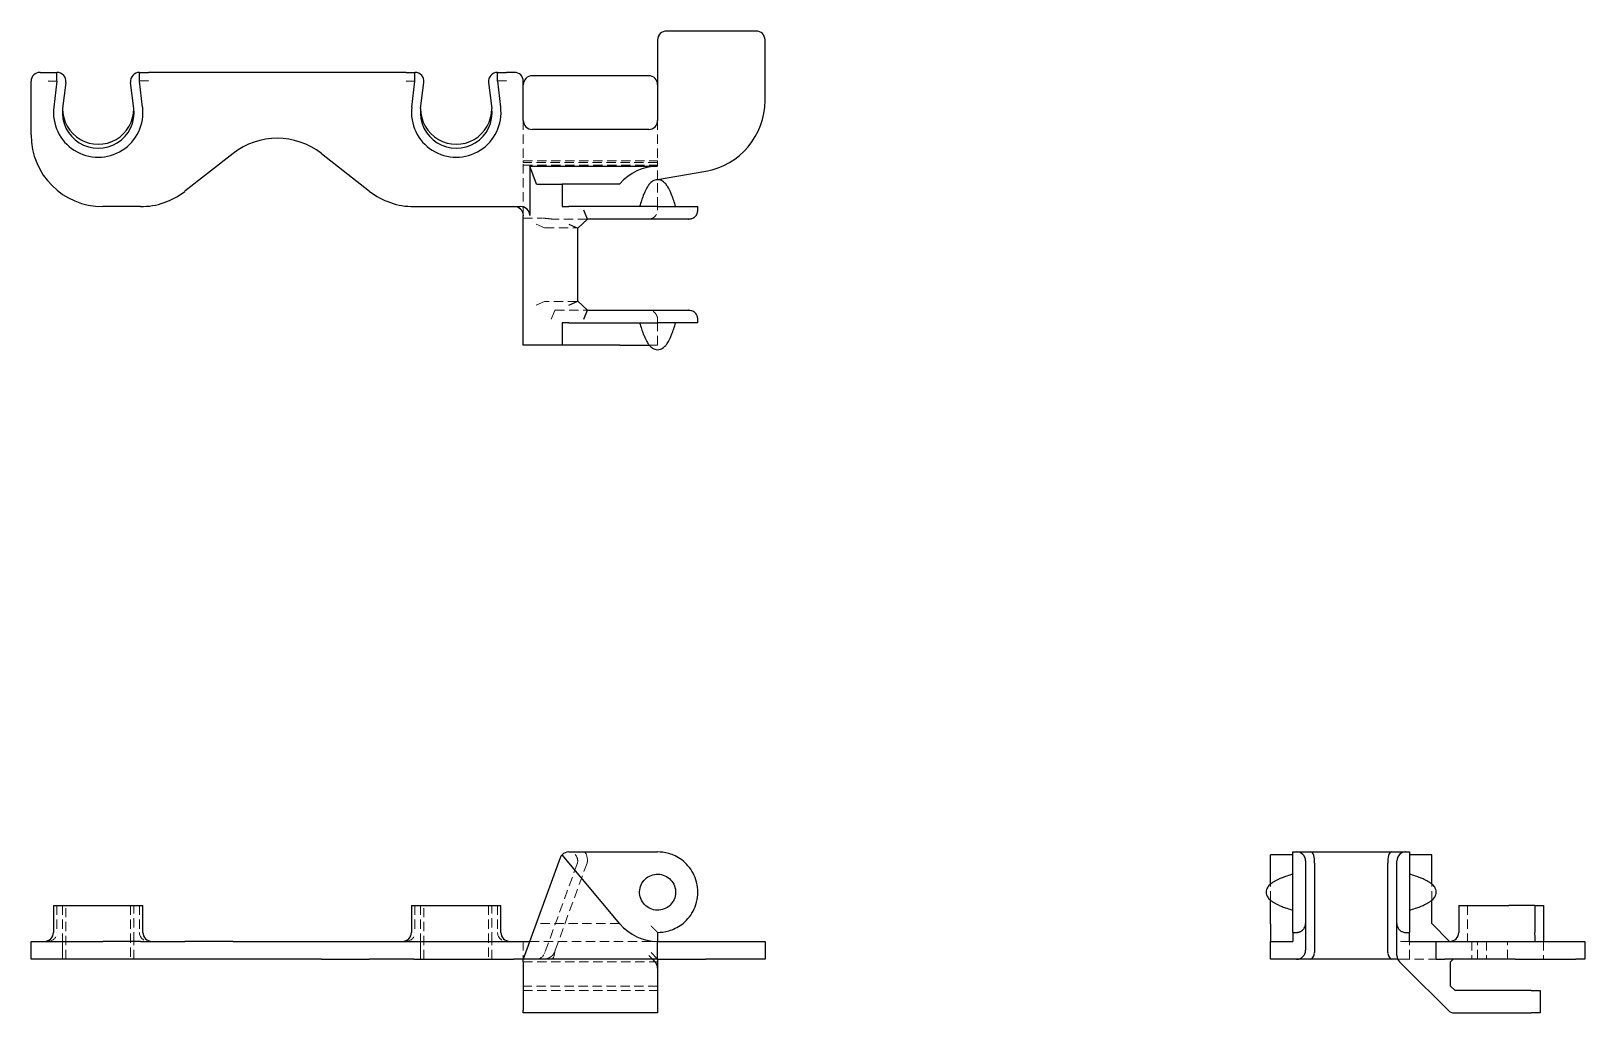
# Model space of a CAD drawing. Header units: millimetres. Extents: x 33 to 245, y 46 to 180.
import ezdxf

# ---------------------------------------------------------------- set-up
doc = ezdxf.new("R2010")
doc.units = ezdxf.units.MM
doc.linetypes.add('HIDDEN', pattern=[1.905, 1.27, -0.635])

msp = doc.modelspace()

# ---------------------------------------------------------------- linework, layer by layer
at = {"color": 7, "linetype": 'Continuous', "lineweight": 25}
for p, q in [((118.37, 178.5), (118.37, 167.52)), ((131.78, 179.72), (119.59, 179.72)), ((133, 170.23), (133, 178.5)), ((34.22, 174.09), (35.31, 174.09)), ((35.31, 174.09), (36.53, 174.09)), ((36.53, 172.87), (36.53, 174.09)), ((47.77, 172.87), (47.77, 174.09)), ((47.77, 174.09), (48.99, 174.09)), ((84.09, 174.09), (48.99, 174.09)), ((84.09, 174.09), (85.31, 174.09)), ((85.31, 172.87), (85.31, 174.09)), ((96.55, 172.87), (96.55, 174.09)), ((96.55, 174.09), (97.77, 174.09)), ((98.85, 174.09), (97.77, 174.09)), ((117.15, 173.62), (101.29, 173.62)), ((33, 165.55), (33, 172.87)), ((35.31, 172.94), (36.53, 172.87)), ((36.53, 172.87), (36.09, 169.36)), ((37.74, 172.72), (37.3, 169.17)), ((46.99, 169.17), (46.56, 172.72)), ((48.99, 172.94), (47.77, 172.87)), ((48.2, 169.36), (47.77, 172.87)), ((84.09, 172.94), (85.31, 172.87)), ((84.87, 169.36), (85.31, 172.87)), ((86.08, 169.17), (86.52, 172.72)), ((95.34, 172.72), (95.77, 169.17)), ((97.77, 172.94), (96.55, 172.87)), ((96.55, 172.87), (96.98, 169.36)), ((100.07, 167.52), (100.07, 172.87)), ((117.15, 166.3), (101.29, 166.3)), ((60.52, 163.02), (53.94, 157.87)), ((72.55, 163.02), (79.13, 157.87)), ((100.96, 161.28), (100.96, 154.58)), ((101.85, 158.84), (100.96, 161.28)), ((100.96, 161.28), (118.37, 161.28)), ((101.85, 158.84), (105.11, 158.84)), ((105.11, 158.84), (105.35, 158.84)), ((105.35, 158.84), (105.35, 155.8)), ((113.19, 158.84), (105.35, 158.84)), ((113.23, 158.89), (113.19, 158.84)), ((118.37, 159.46), (124.94, 160.62)), ((118.37, 159.45), (118.37, 159.46)), ((47.93, 155.8), (42.76, 155.8)), ((85.15, 155.8), (99.66, 155.8)), ((100.07, 154.2), (100.07, 154.58)), ((105.35, 155.8), (106.25, 155.8)), ((118.37, 155.8), (106.25, 155.8)), ((108.8, 154.09), (108.32, 155.31)), ((123.85, 155.31), (123.85, 155.8)), ((100.07, 136.89), (100.07, 154.2)), ((106.26, 153.37), (107.48, 152.85)), ((107.48, 152.85), (108.8, 154.09)), ((107.48, 142.89), (107.48, 152.85)), ((118.37, 154.09), (108.8, 154.09)), ((106.26, 142.36), (107.48, 142.89)), ((108.8, 141.65), (107.48, 142.89)), ((105.35, 139.94), (105.35, 136.89)), ((106.25, 139.94), (105.35, 139.94)), ((106.25, 139.94), (118.37, 139.94)), ((108.32, 140.43), (108.8, 141.65)), ((108.8, 141.65), (118.37, 141.65)), ((123.85, 139.94), (123.85, 140.43)), ((105.11, 136.89), (100.07, 136.89)), ((105.35, 136.89), (105.11, 136.89)), ((113.23, 136.89), (105.35, 136.89)), ((113.23, 136.89), (117.25, 136.89)), ((106.25, 67.81), (118.37, 67.81)), ((204.94, 67.81), (205.43, 67.81)), ((205.43, 67.81), (207.36, 67.81)), ((207.36, 67.81), (218.37, 67.81)), ((218.37, 67.81), (220.31, 67.81)), ((220.31, 67.81), (220.8, 67.81)), ((105.11, 67.01), (100.07, 53.18)), ((113.23, 58.01), (105.35, 67.41)), ((204.94, 67.41), (201.89, 67.41)), ((201.89, 63.44), (201.89, 67.41)), ((207.87, 66.17), (207.87, 54.1)), ((217.87, 54.1), (217.87, 66.17)), ((223.84, 67.41), (220.8, 67.41)), ((223.84, 63.44), (223.84, 67.41)), ((36.05, 60.49), (36.05, 56.84)), ((36.05, 60.49), (48.24, 60.49)), ((48.24, 56.84), (48.24, 60.49)), ((84.83, 60.49), (84.83, 56.84)), ((84.83, 60.49), (97.02, 60.49)), ((97.02, 56.84), (97.02, 60.49)), ((201.89, 58.01), (201.89, 61.21)), ((223.84, 58.05), (223.84, 61.21)), ((227.52, 60.49), (227.52, 56.84)), ((227.52, 60.49), (234.36, 60.49)), ((237.87, 60.49), (234.36, 60.49)), ((237.87, 60.49), (237.87, 56.84)), ((237.87, 60.49), (239.09, 60.49)), ((239.09, 60.49), (239.09, 56.84)), ((201.89, 58.01), (201.89, 55.62)), ((206.65, 58.05), (206.65, 54.4)), ((219.09, 53.68), (219.09, 58.05)), ((223.89, 58.01), (223.84, 58.05)), ((226.28, 55.62), (223.89, 58.01)), ((33, 53.18), (33, 55.62)), ((33, 55.62), (42.76, 55.62)), ((47.93, 55.62), (42.76, 55.62)), ((47.93, 55.62), (53.94, 55.62)), ((60.52, 55.62), (53.94, 55.62)), ((60.52, 55.62), (72.55, 55.62)), ((72.55, 55.62), (79.13, 55.62)), ((79.13, 55.62), (85.15, 55.62)), ((85.15, 55.62), (99.66, 55.62)), ((99.66, 55.62), (100.96, 55.62)), ((118.37, 56.84), (118.37, 55.62)), ((118.37, 53.18), (118.37, 55.62)), ((118.37, 55.62), (124.94, 55.62)), ((124.94, 55.62), (133, 55.62)), ((133, 55.62), (133, 53.18)), ((201.89, 53.18), (201.89, 55.62)), ((201.89, 55.62), (204.94, 55.62)), ((204.94, 56.84), (205.43, 56.84)), ((204.94, 56.84), (204.94, 55.62)), ((220.31, 56.84), (220.8, 56.84)), ((220.8, 55.62), (220.8, 56.84)), ((220.8, 55.62), (224.46, 55.62)), ((224.46, 53.18), (224.46, 55.62)), ((224.46, 55.62), (225.62, 55.62)), ((225.62, 55.62), (235.23, 55.62)), ((235.23, 55.62), (243.5, 55.62)), ((239.09, 56.84), (239.09, 55.62)), ((243.5, 55.62), (244.72, 55.62)), ((244.72, 55.62), (244.72, 53.18)), ((42.76, 53.18), (33, 53.18)), ((47.93, 53.18), (42.76, 53.18)), ((53.94, 53.18), (47.93, 53.18)), ((60.52, 53.18), (53.94, 53.18)), ((72.55, 53.18), (60.52, 53.18)), ((72.55, 53.18), (79.13, 53.18)), ((85.15, 53.18), (79.13, 53.18)), ((85.15, 53.18), (98.78, 53.18)), ((100.07, 53.18), (98.78, 53.18)), ((118.37, 53.18), (100.07, 53.18)), ((117.65, 53.18), (118.01, 52.82)), ((118.37, 53.18), (118.37, 51.96)), ((118.37, 53.18), (124.94, 53.18)), ((133, 53.18), (124.94, 53.18)), ((205.43, 53.18), (201.89, 53.18)), ((207.36, 53.18), (205.43, 53.18)), ((218.37, 53.18), (207.36, 53.18)), ((219.2, 53.18), (218.37, 53.18)), ((224.46, 53.18), (225.62, 53.18)), ((235.23, 53.18), (225.62, 53.18)), ((226.42, 52.82), (226.78, 53.18)), ((235.23, 53.18), (243.5, 53.18)), ((244.72, 53.18), (243.5, 53.18)), ((100.07, 52.82), (100.07, 46.22)), ((118.37, 51.96), (118.37, 46.22)), ((220.31, 51.96), (219.45, 52.82)), ((220.31, 51.96), (226.07, 46.22)), ((226.42, 49.52), (226.42, 52.82)), ((227.03, 48.91), (226.42, 49.52)), ((237.4, 48.91), (227.03, 48.91)), ((237.4, 48.91), (238.62, 48.91)), ((238.62, 48.91), (238.62, 45.86)), ((100.07, 45.86), (100.07, 46.22)), ((118.37, 45.86), (100.07, 45.86)), ((118.37, 46.22), (118.37, 45.86)), ((226.93, 45.86), (237.4, 45.86)), ((238.62, 45.86), (237.4, 45.86))]:
    msp.add_line(p, q, dxfattribs=at)
at = {"color": 7, "linetype": 'HIDDEN', "lineweight": 18}
for p, q in [((100.07, 167.52), (100.07, 162.03)), ((118.37, 167.52), (118.37, 162.03)), ((100.07, 162.03), (118.37, 162.03)), ((100.07, 161.78), (100.07, 162.03)), ((100.07, 154.58), (100.07, 161.78)), ((118.37, 161.78), (100.07, 161.78)), ((100.07, 161.42), (118.37, 161.42)), ((118.37, 162.03), (118.37, 161.78)), ((118.37, 159.46), (118.37, 161.78)), ((118.37, 155.8), (118.37, 159.46)), ((118.37, 155.8), (118.37, 159.45)), ((100.07, 154.45), (100.07, 154.58)), ((118.37, 155.31), (118.37, 155.8)), ((100.07, 154.2), (102.7, 154.2)), ((102.97, 152.88), (101.82, 153.37)), ((103.01, 152.87), (107.4, 152.87)), ((104.31, 154.09), (104.02, 154.09)), ((108.75, 154.09), (104.31, 154.09)), ((108.8, 154.09), (108.75, 154.09)), ((102.97, 142.86), (101.82, 142.36)), ((107.4, 142.87), (103.01, 142.87)), ((103.88, 140.43), (104.35, 141.61)), ((104.42, 141.65), (108.75, 141.65)), ((108.75, 141.65), (108.8, 141.65)), ((118.37, 139.94), (118.37, 140.43)), ((118.37, 136.89), (118.37, 139.94)), ((117.25, 136.89), (118.37, 136.89)), ((107.4, 66.17), (103.01, 54.1)), ((104.42, 54.4), (108.75, 66.3)), ((201.89, 61.21), (201.89, 63.44)), ((223.84, 61.21), (223.84, 63.44)), ((36.53, 60.49), (36.53, 56.84)), ((37.27, 60.49), (37.27, 55.62)), ((37.74, 53.18), (37.74, 60.49)), ((46.55, 60.49), (46.55, 53.18)), ((47.02, 55.62), (47.02, 60.49)), ((47.77, 60.49), (47.77, 56.84)), ((85.31, 60.49), (85.31, 56.84)), ((86.05, 60.49), (86.05, 55.62)), ((86.53, 53.18), (86.53, 60.49)), ((95.33, 60.49), (95.33, 53.18)), ((95.8, 55.62), (95.8, 60.49)), ((96.55, 60.49), (96.55, 56.84)), ((228.74, 60.49), (228.74, 55.62)), ((113.19, 58.05), (101.85, 58.05)), ((37.3, 53.18), (37.3, 55.62)), ((37.3, 55.62), (37.3, 53.18)), ((46.99, 53.18), (46.99, 55.62)), ((46.99, 53.18), (46.99, 55.62)), ((86.08, 53.18), (86.08, 55.62)), ((86.08, 55.62), (86.08, 53.18)), ((95.77, 53.18), (95.77, 55.62)), ((95.77, 53.18), (95.77, 55.62)), ((100.07, 55.62), (100.07, 53.18)), ((100.96, 55.62), (118.37, 55.62)), ((118.37, 56.84), (118.37, 53.18)), ((220.8, 55.62), (219.58, 55.62)), ((220.8, 53.18), (220.8, 55.62)), ((229.29, 55.62), (229.29, 53.18)), ((230.1, 53.18), (230.1, 55.62)), ((231.3, 55.62), (231.3, 53.18)), ((234.17, 53.18), (234.17, 55.62)), ((239.09, 55.62), (239.09, 53.18)), ((103.01, 54.1), (102.97, 53.98)), ((104.42, 54.4), (104.31, 54.1)), ((118.37, 53.18), (117.15, 54.4)), ((117.15, 53.68), (117.65, 53.18)), ((219.2, 53.18), (219.58, 53.18)), ((219.58, 53.18), (224.46, 53.18)), ((100.07, 52.82), (118.37, 52.82)), ((118.37, 49.52), (100.07, 49.52)), ((100.07, 48.91), (118.37, 48.91))]:
    msp.add_line(p, q, dxfattribs=at)
at = {"color": 7, "linetype": 'Continuous', "lineweight": 25, "flags": 128}
msp.add_lwpolyline([(100.07, 52.82), (100.07, 52.86), (100.07, 52.9), (100.07, 52.94), (100.07, 52.99), (100.07, 53.03), (100.07, 53.08), (100.07, 53.13), (100.07, 53.18)], dxfattribs=at)
at = {"color": 7, "linetype": 'Continuous', "lineweight": 25}
for centre, radius, start, end in [((119.59, 178.5), 1.22, 90, 180), ((131.78, 178.5), 1.22, 0, 90), ((34.22, 172.87), 1.22, 90, 180), ((36.53, 172.87), 1.22, 353, 90), ((47.77, 172.87), 1.22, 90, 187), ((85.31, 172.87), 1.22, 353, 90), ((96.55, 172.87), 1.22, 90, 187), ((98.85, 172.87), 1.22, 0, 90), ((101.29, 172.4), 1.22, 90, 180), ((117.15, 172.4), 1.22, 0, 90), ((123.24, 170.23), 9.76, 280, 0), ((42.15, 168.62), 6.1, 173, 7), ((42.15, 168.61), 4.88, 173.4516, 6.5484), ((42.15, 169.14), 4.85, 179.5781, 0.4219), ((90.93, 168.62), 6.1, 173, 7), ((90.93, 168.61), 4.88, 173.4516, 6.5484), ((90.93, 169.14), 4.85, 179.5781, 0.4219), ((101.29, 167.52), 1.22, 180, 270), ((117.15, 167.52), 1.22, 270, 0), ((42.76, 165.55), 9.76, 180, 270), ((66.54, 155.34), 9.76, 51.932, 128.068), ((118.37, 154.58), 6.71, 90, 140), ((47.93, 165.55), 9.76, 270, 308.068), ((85.15, 165.55), 9.76, 231.932, 270), ((106.25, 66.59), 1.22, 90, 138.1224), ((205.43, 66.59), 1.22, 0, 90), ((220.31, 66.59), 1.22, 90, 180), ((106.25, 66.59), 1.22, 138.1224, 160), ((118.37, 62.32), 6.71, 220, 270), ((34.83, 56.84), 1.22, 270, 360), ((49.46, 56.84), 1.22, 180, 270), ((83.61, 56.84), 1.22, 270, 360), ((98.24, 56.84), 1.22, 180, 270), ((226.3, 56.84), 1.22, 270, 0), ((205.43, 54.4), 1.22, 270, 0), ((220.31, 53.68), 1.22, 180, 225.0759), ((226.93, 47.08), 1.22, 225.0759, 270)]:
    msp.add_arc(centre, radius, start, end, dxfattribs=at)
at = {"color": 7, "linetype": 'HIDDEN', "lineweight": 18}
for centre, start, end in [((106.26, 66.59), 346.0046, 90), ((106.26, 66.59), 340, 346.0046), ((35.31, 56.84), 270, 360), ((48.99, 56.84), 180, 270), ((84.09, 56.84), 270, 360), ((97.77, 56.84), 180, 270), ((101.82, 54.4), 270, 340)]:
    msp.add_arc(centre, 1.22, start, end, dxfattribs=at)
at = {"color": 7, "linetype": 'Continuous', "lineweight": 25}
for centre, major_axis, ratio, start_param, end_param in [((98.78, 154.58), (1.3, 0), 0.939693, 0, 1.570796), ((99.66, 154.58), (1.3, 0), 0.939693, 0, 1.570796), ((207.36, 66.59), (0, 1.22), 0.43254, 4.468122, 6.283185), ((218.37, 66.59), (0, 1.22), 0.43254, 0, 1.815063), ((209.09, 66.59), (0.999, 0.999), 0.700208, 2.425928, 2.530727), ((216.65, 66.59), (0.999, -0.999), 0.700208, 0.610865, 0.715664), ((237.94, 56.84), (0, 1.22), 0.061163, 1.570796, 3.141593), ((207.36, 54.4), (0, 1.22), 0.43254, 3.141593, 4.363323), ((206.14, 54.4), (1.69, -0.52), 0.651648, 0.094091, 0.19889), ((219.59, 54.4), (1.69, 0.52), 0.651648, 2.942702, 3.047502), ((218.37, 54.4), (0, 1.22), 0.43254, 1.919862, 3.141593), ((117.15, 51.96), (1.22, 0), 0.997353, 0, 0.784073)]:
    msp.add_ellipse(centre, major_axis=major_axis, ratio=ratio, start_param=start_param, end_param=end_param, dxfattribs=at)
at = {"color": 7, "linetype": 'HIDDEN', "lineweight": 18}
for centre, major_axis, ratio, start_param, end_param in [((103.12, 154.59), (0.11, 1.72), 0.248699, 3.053297, 3.158096), ((106.26, 151.65), (1.2, 1.2), 0.176327, 0.069734, 0.174533), ((103.12, 141.14), (-0.11, 1.72), 0.248699, 6.266682, 6.371481), ((106.26, 144.09), (1.2, -1.2), 0.176327, 6.108652, 6.213452), ((105.71, 140.43), (1.36, -1.2), 0.165076, 2.956825, 3.201091), ((108.32, 66.59), (0, 1.22), 0.396122, 4.712389, 6.283185), ((107.02, 66.59), (-1.78, 0), 0.684791, 2.897326, 3.141593), ((103.88, 54.4), (0, 1.22), 0.396122, 3.141593, 4.468122), ((102.58, 54.4), (-1.78, 0), 0.684791, 2.5167, 2.897326), ((105.71, 54.4), (1.23, 0.86), 0.700208, 2.356194, 2.600461)]:
    msp.add_ellipse(centre, major_axis=major_axis, ratio=ratio, start_param=start_param, end_param=end_param, dxfattribs=at)
at = {"color": 7, "linetype": 'Continuous', "lineweight": 25}
for points, knots in [([(118.37, 159.45), (118.24, 159.44), (118, 159.42), (117.61, 159.22), (117.28, 158.91), (117, 158.52), (116.8, 158.16), (116.6, 157.76), (116.39, 157.25), (116.15, 156.58), (116, 156.08), (115.91, 155.8)], [0, 0, 0, 0, 0.08198, 0.153394, 0.275786, 0.375041, 0.454048, 0.544486, 0.661605, 0.811517, 1, 1, 1, 1]), ([(120.82, 155.8), (120.74, 156.08), (120.58, 156.58), (120.34, 157.25), (120.13, 157.76), (119.93, 158.16), (119.73, 158.52), (119.46, 158.91), (119.12, 159.22), (118.73, 159.42), (118.49, 159.44), (118.37, 159.45)], [0, 0, 0, 0, 0.188483, 0.338395, 0.455514, 0.545952, 0.624959, 0.724214, 0.846606, 0.91802, 1, 1, 1, 1]), ([(118.37, 155.8), (118.69, 155.8), (119.33, 155.8), (120.25, 155.8), (121.09, 155.8), (121.86, 155.8), (122.53, 155.8), (123.08, 155.8), (123.49, 155.8), (123.75, 155.8), (123.87, 155.8), (123.84, 155.8), (123.84, 155.8)], [0, 0, 0, 0, 0.113777, 0.220429, 0.330189, 0.436202, 0.54529, 0.651586, 0.761116, 0.865409, 0.972471, 1, 1, 1, 1]), ([(122.58, 154.09), (122.74, 154.1), (123.08, 154.14), (123.51, 154.42), (123.8, 154.84), (123.84, 155.15), (123.85, 155.31)], [0, 0, 0, 0, 0.237695, 0.495371, 0.755419, 1, 1, 1, 1]), ([(122.59, 154.09), (122.59, 154.09), (122.66, 154.09), (122.64, 154.09), (122.48, 154.09), (122.13, 154.09), (121.62, 154.09), (120.95, 154.09), (120.15, 154.09), (119.28, 154.09), (118.67, 154.09), (118.37, 154.09)], [0, 0, 0, 0, 0.0030719, 0.1266628, 0.2525785, 0.378109, 0.5014068, 0.6245193, 0.7497371, 0.8755811, 1, 1, 1, 1]), ([(115.91, 139.94), (116, 139.66), (116.15, 139.16), (116.39, 138.49), (116.6, 137.98), (116.8, 137.58), (117, 137.21), (117.28, 136.83), (117.61, 136.52), (118, 136.32), (118.24, 136.3), (118.37, 136.28)], [0, 0, 0, 0, 0.188483, 0.338395, 0.455514, 0.545952, 0.624959, 0.724214, 0.846606, 0.91802, 1, 1, 1, 1]), ([(118.37, 141.65), (118.43, 141.65), (118.57, 141.65), (118.77, 141.65), (118.97, 141.65), (119.17, 141.65), (119.37, 141.65), (119.57, 141.65), (119.76, 141.65), (119.95, 141.65), (120.36, 141.65), (120.95, 141.65), (121.61, 141.65), (122.13, 141.65), (122.41, 141.65), (122.55, 141.65), (122.61, 141.65), (122.63, 141.65), (122.63, 141.65), (122.6, 141.65), (122.59, 141.65)], [0, 0, 0, 0, 0.02791, 0.055672, 0.08335, 0.111009, 0.138714, 0.166529, 0.19452, 0.222749, 0.251276, 0.376616, 0.500159, 0.623575, 0.749542, 0.800638, 0.85087, 0.900596, 0.950182, 1, 1, 1, 1]), ([(118.37, 136.28), (118.49, 136.3), (118.73, 136.32), (119.12, 136.52), (119.46, 136.83), (119.73, 137.21), (119.93, 137.58), (120.13, 137.98), (120.34, 138.49), (120.58, 139.16), (120.74, 139.66), (120.82, 139.94)], [0, 0, 0, 0, 0.08198, 0.153394, 0.275786, 0.375041, 0.454048, 0.544486, 0.661605, 0.811517, 1, 1, 1, 1]), ([(123.84, 139.94), (123.84, 139.94), (123.83, 139.94), (123.63, 139.94), (123.29, 139.94), (122.8, 139.94), (122.19, 139.94), (121.48, 139.94), (120.67, 139.94), (119.85, 139.94), (119.08, 139.94), (118.6, 139.94), (118.37, 139.94)], [0, 0, 0, 0, 0.080339, 0.191544, 0.296953, 0.405436, 0.510404, 0.618289, 0.72507, 0.835046, 0.916819, 1, 1, 1, 1]), ([(123.85, 140.43), (123.84, 140.58), (123.8, 140.9), (123.51, 141.31), (123.08, 141.6), (122.74, 141.63), (122.58, 141.65)], [0, 0, 0, 0, 0.244581, 0.504629, 0.762305, 1, 1, 1, 1]), ([(206.65, 66.59), (206.65, 66.59), (206.65, 66.59), (206.65, 66.57), (206.65, 66.55), (206.65, 66.52), (206.65, 66.47), (206.65, 66.42), (206.65, 66.36), (206.65, 66.28), (206.65, 66.11), (206.65, 65.76), (206.65, 65.14), (206.65, 64.39), (206.65, 63.54), (206.65, 62.63), (206.65, 61.71), (206.65, 60.82), (206.65, 60), (206.65, 59.28), (206.65, 58.71), (206.65, 58.29), (206.65, 58.07), (206.65, 58.04), (206.65, 58.05), (206.65, 58.05), (206.65, 58.05)], [0, 0, 0, 0, 0.013947, 0.02782, 0.041651, 0.055473, 0.069317, 0.083217, 0.097205, 0.111311, 0.125566, 0.188201, 0.249937, 0.311609, 0.374557, 0.43754, 0.499517, 0.561683, 0.624462, 0.686884, 0.749261, 0.811668, 0.874155, 0.936874, 0.968437, 1, 1, 1, 1]), ([(219.09, 58.05), (219.09, 58.05), (219.09, 58.05), (219.09, 58.04), (219.09, 58.04), (219.09, 58.05), (219.09, 58.07), (219.09, 58.11), (219.09, 58.21), (219.09, 58.43), (219.09, 58.77), (219.09, 59.28), (219.09, 60), (219.09, 60.82), (219.09, 61.71), (219.09, 62.63), (219.09, 63.54), (219.09, 64.39), (219.09, 65.14), (219.09, 65.76), (219.09, 66.14), (219.09, 66.34), (219.09, 66.46), (219.09, 66.53), (219.09, 66.58), (219.09, 66.59), (219.09, 66.59)], [0, 0, 0, 0, 0.031557, 0.063115, 0.078875, 0.094572, 0.110236, 0.125892, 0.16767, 0.20905, 0.250897, 0.313184, 0.375674, 0.438362, 0.500596, 0.562483, 0.625534, 0.688392, 0.750132, 0.811779, 0.87448, 0.899998, 0.925123, 0.950039, 0.974934, 1, 1, 1, 1]), ([(204.94, 64.78), (204.66, 64.69), (204.16, 64.54), (203.49, 64.3), (202.98, 64.09), (202.58, 63.89), (202.21, 63.68), (201.83, 63.41), (201.52, 63.08), (201.32, 62.69), (201.3, 62.45), (201.28, 62.32)], [0, 0, 0, 0, 0.188483, 0.338395, 0.455514, 0.545952, 0.624959, 0.724214, 0.846606, 0.91802, 1, 1, 1, 1]), ([(224.45, 62.32), (224.44, 62.45), (224.42, 62.69), (224.22, 63.08), (223.91, 63.41), (223.52, 63.68), (223.16, 63.89), (222.76, 64.09), (222.25, 64.3), (221.58, 64.54), (221.08, 64.69), (220.8, 64.78)], [0, 0, 0, 0, 0.08198, 0.153394, 0.275786, 0.375041, 0.454048, 0.544486, 0.661605, 0.811517, 1, 1, 1, 1]), ([(201.28, 62.32), (201.3, 62.2), (201.32, 61.96), (201.52, 61.57), (201.83, 61.23), (202.21, 60.96), (202.58, 60.75), (202.98, 60.56), (203.49, 60.34), (204.16, 60.1), (204.66, 59.95), (204.94, 59.87)], [0, 0, 0, 0, 0.08198, 0.153394, 0.275786, 0.375041, 0.454048, 0.544486, 0.661605, 0.811517, 1, 1, 1, 1]), ([(220.8, 59.87), (221.08, 59.95), (221.58, 60.1), (222.25, 60.34), (222.76, 60.56), (223.16, 60.75), (223.52, 60.96), (223.91, 61.23), (224.22, 61.57), (224.42, 61.96), (224.44, 62.2), (224.45, 62.32)], [0, 0, 0, 0, 0.188483, 0.338395, 0.455514, 0.545952, 0.624959, 0.724214, 0.846606, 0.91802, 1, 1, 1, 1]), ([(205.43, 56.83), (205.46, 56.83), (205.52, 56.84), (205.61, 56.85), (205.7, 56.86), (205.79, 56.89), (205.88, 56.92), (205.97, 56.96), (206.06, 57.01), (206.14, 57.06), (206.22, 57.12), (206.29, 57.19), (206.39, 57.29), (206.49, 57.44), (206.58, 57.63), (206.63, 57.82), (206.65, 57.95), (206.65, 58.03), (206.65, 58.05)], [0, 0, 0, 0, 0.037606, 0.076539, 0.116974, 0.159029, 0.202764, 0.248198, 0.295322, 0.344119, 0.394579, 0.446713, 0.500551, 0.610024, 0.750493, 0.865586, 0.948246, 1, 1, 1, 1]), ([(219.09, 58.05), (219.09, 58.03), (219.09, 57.95), (219.11, 57.82), (219.16, 57.63), (219.25, 57.44), (219.37, 57.27), (219.5, 57.13), (219.65, 57.02), (219.81, 56.94), (219.97, 56.88), (220.14, 56.84), (220.25, 56.84), (220.31, 56.83)], [0, 0, 0, 0, 0.051803, 0.134499, 0.249613, 0.390102, 0.499662, 0.597033, 0.688751, 0.774854, 0.855262, 0.930097, 1, 1, 1, 1])]:
    msp.add_open_spline(points, degree=3, knots=knots, dxfattribs=at)
at = {"color": 7, "linetype": 'HIDDEN', "lineweight": 18}
for points, knots in [([(117.15, 154.09), (117.17, 154.09), (117.25, 154.09), (117.39, 154.11), (117.57, 154.16), (117.76, 154.25), (117.93, 154.37), (118.06, 154.5), (118.17, 154.65), (118.25, 154.81), (118.32, 154.97), (118.36, 155.14), (118.36, 155.25), (118.37, 155.31)], [0, 0, 0, 0, 0.051803, 0.134499, 0.249613, 0.390102, 0.499662, 0.597033, 0.688751, 0.774854, 0.855262, 0.930097, 1, 1, 1, 1]), ([(104.02, 154.09), (103.93, 154.09), (103.84, 154.1), (103.64, 154.12), (103.53, 154.14), (103.19, 154.18), (102.94, 154.2), (102.7, 154.2)], [0, 0, 0, 0, 0.25, 0.25, 0.5, 0.5, 1, 1, 1, 1]), ([(118.37, 140.43), (118.37, 140.46), (118.36, 140.52), (118.35, 140.61), (118.33, 140.7), (118.31, 140.79), (118.27, 140.88), (118.23, 140.97), (118.18, 141.06), (118.13, 141.14), (118.07, 141.22), (118.01, 141.29), (117.91, 141.39), (117.76, 141.49), (117.57, 141.58), (117.39, 141.63), (117.25, 141.65), (117.17, 141.65), (117.15, 141.65)], [0, 0, 0, 0, 0.037606, 0.076539, 0.116974, 0.159029, 0.202764, 0.248198, 0.295322, 0.344119, 0.394579, 0.446713, 0.500551, 0.610024, 0.750493, 0.865586, 0.948246, 1, 1, 1, 1]), ([(118.37, 56.83), (118.37, 56.83), (118.36, 56.84), (118.35, 56.85), (118.33, 56.86), (118.31, 56.89), (118.27, 56.92), (118.23, 56.96), (118.18, 57.01), (118.13, 57.06), (118.07, 57.12), (118.01, 57.19), (117.91, 57.29), (117.76, 57.44), (117.57, 57.63), (117.39, 57.82), (117.25, 57.95), (117.17, 58.03), (117.15, 58.05)], [0, 0, 0, 0, 0.037606, 0.076539, 0.116974, 0.159029, 0.202764, 0.248198, 0.295322, 0.344119, 0.394579, 0.446713, 0.500551, 0.610024, 0.750493, 0.865586, 0.948246, 1, 1, 1, 1]), ([(104.02, 53.68), (103.93, 53.6), (103.84, 53.52), (103.64, 53.39), (103.53, 53.34), (103.19, 53.21), (102.94, 53.18), (102.7, 53.18)], [0, 0, 0, 0, 0.25, 0.25, 0.5, 0.5, 1, 1, 1, 1])]:
    msp.add_open_spline(points, degree=3, knots=knots, dxfattribs=at)
at = {"color": 7, "linetype": 'Continuous', "lineweight": 25}
for points in [[(118.37, 56.84), (118.82, 56.84), (119.86, 56.95), (121.68, 57.77), (123.37, 59.59), (124.1, 62.32), (123.37, 65.06), (121.68, 66.88), (119.86, 67.7), (118.82, 67.81), (118.37, 67.81)], [(204.94, 56.84), (204.94, 56.84), (204.94, 56.95), (204.94, 57.77), (204.94, 59.59), (204.94, 62.32), (204.94, 65.06), (204.94, 66.88), (204.94, 67.7), (204.94, 67.81), (204.94, 67.81)], [(220.8, 67.81), (220.8, 67.81), (220.8, 67.7), (220.8, 66.88), (220.8, 65.06), (220.8, 62.32), (220.8, 59.59), (220.8, 57.77), (220.8, 56.95), (220.8, 56.84), (220.8, 56.84)], [(115.95, 61.9), (116.05, 61.27), (116.8, 60.1), (118.83, 59.64), (120.59, 60.75), (121.05, 62.79), (119.93, 64.55), (117.9, 65.01), (116.14, 63.89), (115.84, 62.54), (115.95, 61.9)]]:
    msp.add_open_spline(points, degree=3, dxfattribs=at)

doc.saveas('drawing.dxf')
